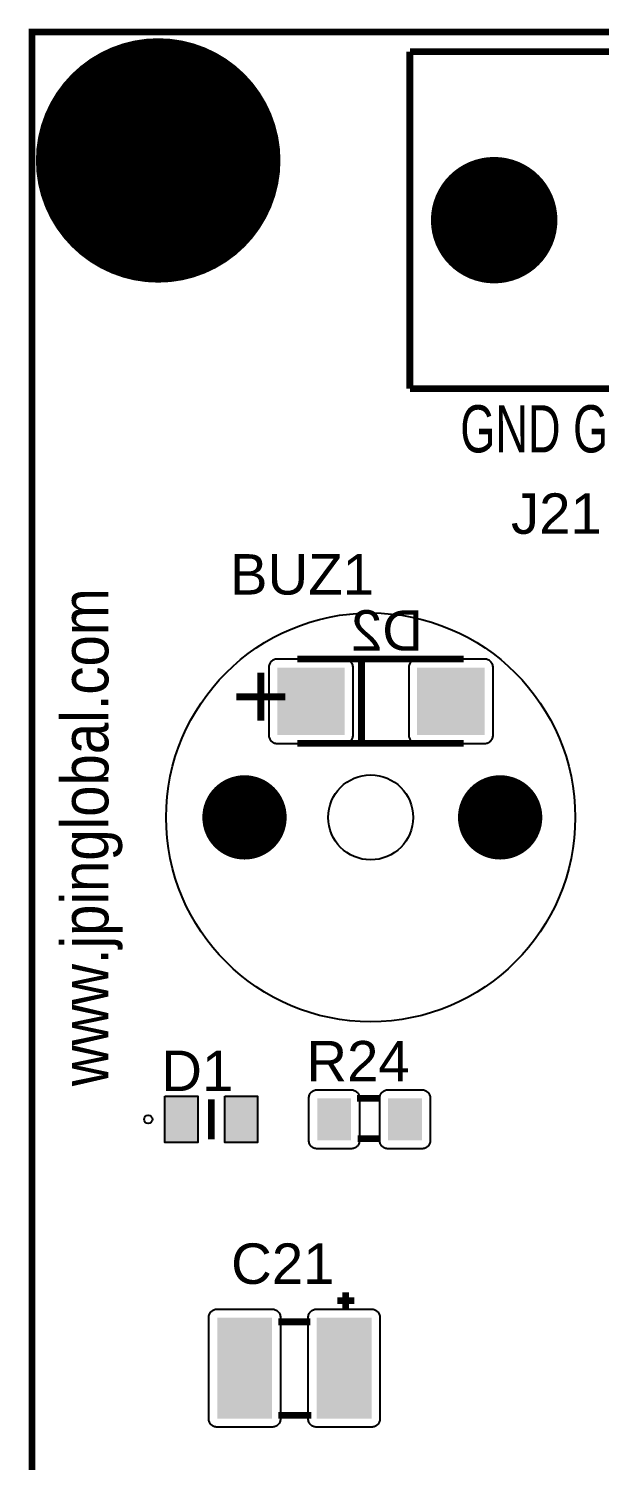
# Model space of a CAD drawing. Header units: inches. Extents: x -2.66 to 2.66, y -1.71 to 1.71.
# Drawn here: x -2.663 to -1.986, y 0.009 to 1.708 of the extents above; entities that cross this region are included whole.
import ezdxf

# ---------------------------------------------------------------- set-up
doc = ezdxf.new("R2010")
doc.units = ezdxf.units.IN
doc.layers.get('0').update_dxf_attribs({"linetype": 'CONTINUOUS'})

# ---------------------------------------------------------------- blocks, each defined once
blk = doc.blocks.new('RPAD')
blk.add_trace([(-0.5, -0.5), (-0.5, 0.5), (0.5, -0.5), (0.5, 0.5)])
blk = doc.blocks.new('EPAD')
at = {"const_width": 0.5}
blk.add_lwpolyline([(-0.25, 0, 1), (0.25, 0, 1)], format="xyb", close=True, dxfattribs=at)

msp = doc.modelspace()

# ---------------------------------------------------------------- linework, layer by layer
for points, const_width in [([(-2.658795, -1.704157), (2.658795, -1.704157), (2.658795, 1.704157), (-2.658795, 1.704157), (-2.658795, -1.704157)], 0.008), ([(-2.658795, -1.704157), (2.658795, -1.704157), (2.658795, 1.704157), (-2.658795, 1.704157), (-2.658795, -1.704157)], 0.008), ([(-2.658795, -1.704157), (2.658795, -1.704157), (2.658795, 1.704157), (-2.658795, 1.704157), (-2.658795, -1.704157)], 0.008), ([(-2.210764, 1.280882), (-2.210764, 1.680882)], 0.008), ([(-1.810764, 1.680882), (-2.210764, 1.680882)], 0.008), ([(-2.210764, 1.280882), (-2.210764, 1.680882)], 0.008), ([(-1.810764, 1.680882), (-2.210764, 1.680882)], 0.008), ([(-2.210764, 1.280882), (-2.210764, 1.680882)], 0.008), ([(-1.810764, 1.680882), (-2.210764, 1.680882)], 0.008), ([(-1.810764, 1.280882), (-2.210764, 1.280882)], 0.008), ([(-1.810764, 1.280882), (-2.210764, 1.280882)], 0.008), ([(-1.810764, 1.280882), (-2.210764, 1.280882)], 0.008), ([(-2.147087, 0.960016), (-2.344087, 0.960016)], 0.008), ([(-2.147087, 0.960016), (-2.344087, 0.960016)], 0.008), ([(-2.147087, 0.960016), (-2.344087, 0.960016)], 0.008), ([(-2.268087, 0.960016), (-2.268087, 0.860016)], 0.008), ([(-2.268087, 0.960016), (-2.268087, 0.860016)], 0.008), ([(-2.268087, 0.960016), (-2.268087, 0.860016)], 0.008), ([(-2.344087, 0.860016), (-2.147087, 0.860016)], 0.008), ([(-2.344087, 0.860016), (-2.147087, 0.860016)], 0.008), ([(-2.344087, 0.860016), (-2.147087, 0.860016)], 0.008), ([(-2.245528, 0.438953), (-2.273528, 0.438953)], 0.008), ([(-2.245528, 0.438953), (-2.273528, 0.438953)], 0.008), ([(-2.245528, 0.438953), (-2.273528, 0.438953)], 0.008), ([(-2.446197, 0.437575), (-2.446197, 0.390331)], 0.007874), ([(-2.446197, 0.437575), (-2.446197, 0.390331)], 0.007874), ([(-2.446197, 0.437575), (-2.446197, 0.390331)], 0.007874), ([(-2.245528, 0.390953), (-2.272528, 0.390953)], 0.008), ([(-2.245528, 0.390953), (-2.272528, 0.390953)], 0.008), ([(-2.245528, 0.390953), (-2.272528, 0.390953)], 0.008), ([(-2.286717, 0.188677), (-2.286717, 0.208677)], 0.008), ([(-2.286717, 0.188677), (-2.286717, 0.208677)], 0.008), ([(-2.286717, 0.188677), (-2.286717, 0.208677)], 0.008), ([(-2.296717, 0.198677), (-2.276717, 0.198677)], 0.008), ([(-2.296717, 0.198677), (-2.276717, 0.198677)], 0.008), ([(-2.296717, 0.198677), (-2.276717, 0.198677)], 0.008), ([(-2.366717, 0.173677), (-2.328717, 0.173677)], 0.008), ([(-2.366717, 0.173677), (-2.328717, 0.173677)], 0.008), ([(-2.366717, 0.173677), (-2.328717, 0.173677)], 0.008), ([(-2.366717, 0.062677), (-2.327717, 0.062677)], 0.008), ([(-2.366717, 0.062677), (-2.327717, 0.062677)], 0.008), ([(-2.366717, 0.062677), (-2.327717, 0.062677)], 0.008)]:
    msp.add_lwpolyline(points, dxfattribs=dict(const_width=const_width))
for points in [[(-2.288087, 0.960016), (-2.368087, 0.960016), (-2.369126, 0.959965), (-2.370131, 0.959817), (-2.371098, 0.959575), (-2.372022, 0.959244), (-2.372898, 0.95883), (-2.373722, 0.958335), (-2.37449, 0.957765), (-2.375196, 0.957125), (-2.375836, 0.956419), (-2.376406, 0.955652), (-2.3769, 0.954828), (-2.377315, 0.953951), (-2.377646, 0.953027), (-2.377888, 0.95206), (-2.378036, 0.951055), (-2.378087, 0.950016), (-2.378087, 0.870016), (-2.378036, 0.868976), (-2.377888, 0.867971), (-2.377646, 0.867004), (-2.377315, 0.86608), (-2.3769, 0.865204), (-2.376406, 0.86438), (-2.375836, 0.863613), (-2.375196, 0.862906), (-2.37449, 0.862266), (-2.373722, 0.861697), (-2.372898, 0.861202), (-2.372022, 0.860787), (-2.371098, 0.860457), (-2.370131, 0.860215), (-2.369126, 0.860066), (-2.368087, 0.860016), (-2.288087, 0.860016), (-2.287047, 0.860066), (-2.286042, 0.860215), (-2.285075, 0.860457), (-2.284151, 0.860787), (-2.283275, 0.861202), (-2.282451, 0.861697), (-2.281683, 0.862266), (-2.280977, 0.862906), (-2.280337, 0.863613), (-2.279768, 0.86438), (-2.279273, 0.865204), (-2.278858, 0.86608), (-2.278528, 0.867004), (-2.278285, 0.867971), (-2.278137, 0.868976), (-2.278087, 0.870016), (-2.278087, 0.950016), (-2.278137, 0.951055), (-2.278285, 0.95206), (-2.278528, 0.953027), (-2.278858, 0.953951), (-2.279273, 0.954828), (-2.279768, 0.955652), (-2.280337, 0.956419), (-2.280977, 0.957125), (-2.281683, 0.957765), (-2.282451, 0.958335), (-2.283275, 0.95883), (-2.284151, 0.959244), (-2.285075, 0.959575), (-2.286042, 0.959817), (-2.287047, 0.959965), (-2.288087, 0.960016)], [(-2.122087, 0.960016), (-2.202087, 0.960016), (-2.203126, 0.959965), (-2.204131, 0.959817), (-2.205098, 0.959575), (-2.206022, 0.959244), (-2.206898, 0.95883), (-2.207722, 0.958335), (-2.20849, 0.957765), (-2.209196, 0.957125), (-2.209836, 0.956419), (-2.210406, 0.955652), (-2.2109, 0.954828), (-2.211315, 0.953951), (-2.211646, 0.953027), (-2.211888, 0.95206), (-2.212036, 0.951055), (-2.212087, 0.950016), (-2.212087, 0.870016), (-2.212036, 0.868976), (-2.211888, 0.867971), (-2.211646, 0.867004), (-2.211315, 0.86608), (-2.2109, 0.865204), (-2.210406, 0.86438), (-2.209836, 0.863613), (-2.209196, 0.862906), (-2.20849, 0.862266), (-2.207722, 0.861697), (-2.206898, 0.861202), (-2.206022, 0.860787), (-2.205098, 0.860457), (-2.204131, 0.860215), (-2.203126, 0.860066), (-2.202087, 0.860016), (-2.122087, 0.860016), (-2.121047, 0.860066), (-2.120042, 0.860215), (-2.119075, 0.860457), (-2.118151, 0.860787), (-2.117275, 0.861202), (-2.116451, 0.861697), (-2.115683, 0.862266), (-2.114977, 0.862906), (-2.114337, 0.863613), (-2.113768, 0.86438), (-2.113273, 0.865204), (-2.112858, 0.86608), (-2.112528, 0.867004), (-2.112285, 0.867971), (-2.112137, 0.868976), (-2.112087, 0.870016), (-2.112087, 0.950016), (-2.112137, 0.951055), (-2.112285, 0.95206), (-2.112528, 0.953027), (-2.112858, 0.953951), (-2.113273, 0.954828), (-2.113768, 0.955652), (-2.114337, 0.956419), (-2.114977, 0.957125), (-2.115683, 0.957765), (-2.116451, 0.958335), (-2.117275, 0.95883), (-2.118151, 0.959244), (-2.119075, 0.959575), (-2.120042, 0.959817), (-2.121047, 0.959965), (-2.122087, 0.960016)], [(-2.280528, 0.378953), (-2.320528, 0.378953), (-2.321567, 0.379003), (-2.322572, 0.379152), (-2.323539, 0.379394), (-2.324463, 0.379724), (-2.325339, 0.380139), (-2.326163, 0.380634), (-2.326931, 0.381203), (-2.327637, 0.381843), (-2.328277, 0.38255), (-2.328846, 0.383317), (-2.329341, 0.384141), (-2.329756, 0.385017), (-2.330087, 0.385941), (-2.330329, 0.386908), (-2.330477, 0.387913), (-2.330528, 0.388953), (-2.330528, 0.438953), (-2.330477, 0.439992), (-2.330329, 0.440997), (-2.330087, 0.441964), (-2.329756, 0.442888), (-2.329341, 0.443765), (-2.328846, 0.444589), (-2.328277, 0.445356), (-2.327637, 0.446062), (-2.326931, 0.446702), (-2.326163, 0.447272), (-2.325339, 0.447767), (-2.324463, 0.448181), (-2.323539, 0.448512), (-2.322572, 0.448754), (-2.321567, 0.448902), (-2.320528, 0.448953), (-2.280528, 0.448953), (-2.279488, 0.448902), (-2.278483, 0.448754), (-2.277516, 0.448512), (-2.276592, 0.448181), (-2.275716, 0.447767), (-2.274892, 0.447272), (-2.274124, 0.446702), (-2.273418, 0.446062), (-2.272778, 0.445356), (-2.272209, 0.444589), (-2.271714, 0.443765), (-2.271299, 0.442888), (-2.270969, 0.441964), (-2.270726, 0.440997), (-2.270578, 0.439992), (-2.270528, 0.438953), (-2.270528, 0.388953), (-2.270578, 0.387913), (-2.270726, 0.386908), (-2.270969, 0.385941), (-2.271299, 0.385017), (-2.271714, 0.384141), (-2.272209, 0.383317), (-2.272778, 0.38255), (-2.273418, 0.381843), (-2.274124, 0.381203), (-2.274892, 0.380634), (-2.275716, 0.380139), (-2.276592, 0.379724), (-2.277516, 0.379394), (-2.278483, 0.379152), (-2.279488, 0.379003), (-2.280528, 0.378953)], [(-2.196528, 0.378953), (-2.236528, 0.378953), (-2.237567, 0.379003), (-2.238572, 0.379152), (-2.239539, 0.379394), (-2.240463, 0.379724), (-2.241339, 0.380139), (-2.242163, 0.380634), (-2.242931, 0.381203), (-2.243637, 0.381843), (-2.244277, 0.38255), (-2.244846, 0.383317), (-2.245341, 0.384141), (-2.245756, 0.385017), (-2.246087, 0.385941), (-2.246329, 0.386908), (-2.246477, 0.387913), (-2.246528, 0.388953), (-2.246528, 0.438953), (-2.246477, 0.439992), (-2.246329, 0.440997), (-2.246087, 0.441964), (-2.245756, 0.442888), (-2.245341, 0.443765), (-2.244846, 0.444589), (-2.244277, 0.445356), (-2.243637, 0.446062), (-2.242931, 0.446702), (-2.242163, 0.447272), (-2.241339, 0.447767), (-2.240463, 0.448181), (-2.239539, 0.448512), (-2.238572, 0.448754), (-2.237567, 0.448902), (-2.236528, 0.448953), (-2.196528, 0.448953), (-2.195488, 0.448902), (-2.194483, 0.448754), (-2.193516, 0.448512), (-2.192592, 0.448181), (-2.191716, 0.447767), (-2.190892, 0.447272), (-2.190124, 0.446702), (-2.189418, 0.446062), (-2.188778, 0.445356), (-2.188209, 0.444589), (-2.187714, 0.443765), (-2.187299, 0.442888), (-2.186969, 0.441964), (-2.186726, 0.440997), (-2.186578, 0.439992), (-2.186528, 0.438953), (-2.186528, 0.388953), (-2.186578, 0.387913), (-2.186726, 0.386908), (-2.186969, 0.385941), (-2.187299, 0.385017), (-2.187714, 0.384141), (-2.188209, 0.383317), (-2.188778, 0.38255), (-2.189418, 0.381843), (-2.190124, 0.381203), (-2.190892, 0.380634), (-2.191716, 0.380139), (-2.192592, 0.379724), (-2.193516, 0.379394), (-2.194483, 0.379152), (-2.195488, 0.379003), (-2.196528, 0.378953)], [(-2.50113, 0.441453), (-2.46213, 0.441453), (-2.46213, 0.386453), (-2.50113, 0.386453), (-2.50113, 0.441453)], [(-2.430264, 0.441453), (-2.391264, 0.441453), (-2.391264, 0.386453), (-2.430264, 0.386453), (-2.430264, 0.441453)], [(-2.439217, 0.188677), (-2.374217, 0.188677), (-2.373177, 0.188627), (-2.372172, 0.188478), (-2.371205, 0.188236), (-2.370281, 0.187906), (-2.369405, 0.187491), (-2.368581, 0.186996), (-2.367813, 0.186427), (-2.367107, 0.185787), (-2.366467, 0.18508), (-2.365898, 0.184313), (-2.365403, 0.183489), (-2.364988, 0.182613), (-2.364657, 0.181689), (-2.364415, 0.180722), (-2.364267, 0.179717), (-2.364217, 0.178677), (-2.364217, 0.058677), (-2.364267, 0.057638), (-2.364415, 0.056633), (-2.364657, 0.055666), (-2.364988, 0.054742), (-2.365403, 0.053865), (-2.365898, 0.053041), (-2.366467, 0.052274), (-2.367107, 0.051568), (-2.367813, 0.050928), (-2.368581, 0.050358), (-2.369405, 0.049863), (-2.370281, 0.049449), (-2.371205, 0.049118), (-2.372172, 0.048876), (-2.373177, 0.048728), (-2.374217, 0.048677), (-2.439217, 0.048677), (-2.440256, 0.048728), (-2.441261, 0.048876), (-2.442228, 0.049118), (-2.443152, 0.049449), (-2.444028, 0.049863), (-2.444852, 0.050358), (-2.44562, 0.050928), (-2.446326, 0.051568), (-2.446966, 0.052274), (-2.447535, 0.053041), (-2.44803, 0.053865), (-2.448445, 0.054742), (-2.448776, 0.055666), (-2.449018, 0.056633), (-2.449166, 0.057638), (-2.449217, 0.058677), (-2.449217, 0.178677), (-2.449166, 0.179717), (-2.449018, 0.180722), (-2.448776, 0.181689), (-2.448445, 0.182613), (-2.44803, 0.183489), (-2.447535, 0.184313), (-2.446966, 0.18508), (-2.446326, 0.185787), (-2.44562, 0.186427), (-2.444852, 0.186996), (-2.444028, 0.187491), (-2.443152, 0.187906), (-2.442228, 0.188236), (-2.441261, 0.188478), (-2.440256, 0.188627), (-2.439217, 0.188677)], [(-2.321217, 0.188677), (-2.256217, 0.188677), (-2.255177, 0.188627), (-2.254172, 0.188478), (-2.253205, 0.188236), (-2.252281, 0.187906), (-2.251405, 0.187491), (-2.250581, 0.186996), (-2.249813, 0.186427), (-2.249107, 0.185787), (-2.248467, 0.18508), (-2.247898, 0.184313), (-2.247403, 0.183489), (-2.246988, 0.182613), (-2.246657, 0.181689), (-2.246415, 0.180722), (-2.246267, 0.179717), (-2.246217, 0.178677), (-2.246217, 0.058677), (-2.246267, 0.057638), (-2.246415, 0.056633), (-2.246657, 0.055666), (-2.246988, 0.054742), (-2.247403, 0.053865), (-2.247898, 0.053041), (-2.248467, 0.052274), (-2.249107, 0.051568), (-2.249813, 0.050928), (-2.250581, 0.050358), (-2.251405, 0.049863), (-2.252281, 0.049449), (-2.253205, 0.049118), (-2.254172, 0.048876), (-2.255177, 0.048728), (-2.256217, 0.048677), (-2.321217, 0.048677), (-2.322256, 0.048728), (-2.323261, 0.048876), (-2.324228, 0.049118), (-2.325152, 0.049449), (-2.326028, 0.049863), (-2.326852, 0.050358), (-2.32762, 0.050928), (-2.328326, 0.051568), (-2.328966, 0.052274), (-2.329535, 0.053041), (-2.33003, 0.053865), (-2.330445, 0.054742), (-2.330776, 0.055666), (-2.331018, 0.056633), (-2.331166, 0.057638), (-2.331217, 0.058677), (-2.331217, 0.178677), (-2.331166, 0.179717), (-2.331018, 0.180722), (-2.330776, 0.181689), (-2.330445, 0.182613), (-2.33003, 0.183489), (-2.329535, 0.184313), (-2.328966, 0.18508), (-2.328326, 0.185787), (-2.32762, 0.186427), (-2.326852, 0.186996), (-2.326028, 0.187491), (-2.325152, 0.187906), (-2.324228, 0.188236), (-2.323261, 0.188478), (-2.322256, 0.188627), (-2.321217, 0.188677)]]:
    msp.add_lwpolyline(points, close=True)
for centre, radius in [((-2.25722, 0.77222), 0.242565), ((-2.25722, 0.77222), 0.242565), ((-2.25722, 0.77222), 0.242565), ((-2.25722, 0.77222), 0.050418), ((-2.25722, 0.77222), 0.050418), ((-2.25722, 0.77222), 0.050418), ((-2.521, 0.413953), 0.004921), ((-2.521, 0.413953), 0.004921), ((-2.521, 0.413953), 0.004921)]:
    msp.add_circle(centre, radius)

# ---------------------------------------------------------------- block references
for name, p, xscale, yscale in [('EPAD', (-2.509189, 1.551748), 0.29, 0.29), ('EPAD', (-2.110764, 1.480882), 0.15, 0.15), ('RPAD', (-2.328087, 0.910016), 0.08, 0.08), ('RPAD', (-2.162087, 0.910016), 0.08, 0.08), ('EPAD', (-2.406827, 0.77222), 0.1, 0.1), ('EPAD', (-2.103677, 0.77222), 0.1, 0.1), ('RPAD', (-2.48163, 0.413953), 0.039, 0.055), ('RPAD', (-2.410764, 0.413953), 0.039, 0.055), ('RPAD', (-2.406717, 0.118677), 0.065, 0.12), ('RPAD', (-2.288717, 0.118677), 0.065, 0.12)]:
    msp.add_blockref(name, p, dxfattribs=dict(xscale=xscale, yscale=yscale))
at = {"xscale": 0.04, "yscale": 0.05, "rotation": 180}
for p in [(-2.300528, 0.413953), (-2.216527, 0.413953)]:
    msp.add_blockref('RPAD', p, dxfattribs=at)

# ---------------------------------------------------------------- texts
for s, height, width, p in [('GND GND  AUX1 AUX2 TERM DOOR', 0.056, 0.714286, (-2.150921, 1.205283)), ('GND GND  AUX1 AUX2 TERM DOOR', 0.056, 0.714286, (-2.150921, 1.205283)), ('GND GND  AUX1 AUX2 TERM DOOR', 0.056, 0.714286, (-2.150921, 1.205283)), ('J21', 0.048, 1.041667, (-2.090848, 1.108709)), ('J21', 0.048, 1.041667, (-2.090848, 1.108709)), ('J21', 0.048, 1.041667, (-2.090848, 1.108709)), ('BUZ1', 0.048, 1.041667, (-2.42415, 1.036597)), ('BUZ1', 0.048, 1.041667, (-2.42415, 1.036597)), ('BUZ1', 0.048, 1.041667, (-2.42415, 1.036597)), ('+', 0.08, 1.125, (-2.422575, 0.876709)), ('+', 0.08, 1.125, (-2.422575, 0.876709)), ('+', 0.08, 1.125, (-2.422575, 0.876709)), ('D1', 0.048, 1.041667, (-2.505547, 0.447512)), ('D1', 0.048, 1.041667, (-2.505547, 0.447512)), ('D1', 0.048, 1.041667, (-2.505547, 0.447512)), ('R24', 0.048, 1.041667, (-2.333528, 0.458937)), ('R24', 0.048, 1.041667, (-2.333528, 0.458937)), ('R24', 0.048, 1.041667, (-2.333528, 0.458937)), ('C21', 0.048, 1.041667, (-2.422717, 0.218677)), ('C21', 0.048, 1.041667, (-2.422717, 0.218677)), ('C21', 0.048, 1.041667, (-2.422717, 0.218677))]:
    msp.add_text(s, height=height, dxfattribs=dict(width=width)).set_placement(p)
at = {"width": 0.892857}
msp.add_text('www.jpinglobal.com', height=0.056, rotation=90, dxfattribs=at).set_placement((-2.568236, 0.453323))
msp.add_text('www.jpinglobal.com', height=0.056, rotation=90, dxfattribs=at).set_placement((-2.568236, 0.453323))
msp.add_text('www.jpinglobal.com', height=0.056, rotation=90, dxfattribs=at).set_placement((-2.568236, 0.453323))
at = {"text_generation_flag": 2, "width": 1.041667}
msp.add_text('D2', height=0.048, dxfattribs=at).set_placement((-2.195087, 0.970016))
msp.add_text('D2', height=0.048, dxfattribs=at).set_placement((-2.195087, 0.970016))
msp.add_text('D2', height=0.048, dxfattribs=at).set_placement((-2.195087, 0.970016))

doc.saveas('drawing.dxf')
